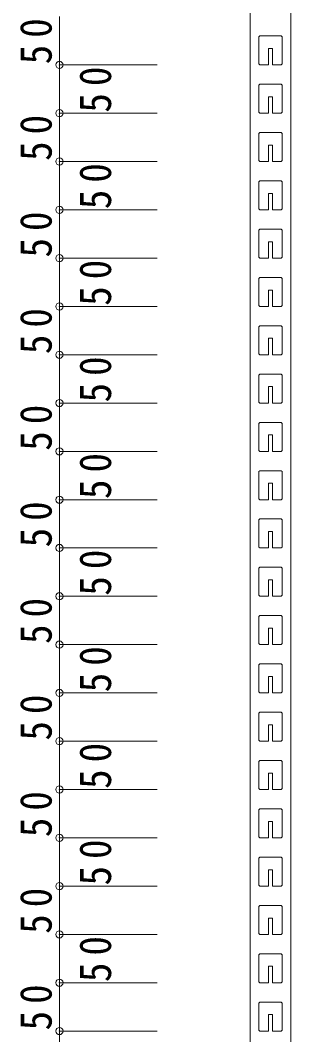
# Model space of a CAD drawing. Units: millimetres at full size, sheet at 1:15. Extents: x -3000 to 2850, y -2151 to 2088.
# Drawn here: x 1345 to 1625, y -1104 to -54 of the extents above; entities that cross this region are included whole.
import ezdxf

# ---------------------------------------------------------------- set-up
doc = ezdxf.new("R2010")
doc.units = ezdxf.units.MM
doc.header["$LTSCALE"] = 15
doc.header["$PDMODE"] = 32
doc.header["$PDSIZE"] = 7.5
doc.layers.add('0-B_寸法', color=7, linetype='Continuous', lineweight=9)
doc.styles.add('ＭＳ ゴシック', font='')
doc.styles.get('ＭＳ ゴシック').set_extended_font_data('MS Gothic')

msp = doc.modelspace()

# ---------------------------------------------------------------- linework, layer by layer
at = {"layer": '0-B_寸法'}
for p, q in [((1583.06, 882.12), (1583.06, -1511.88)), ((1625.06, 882.12), (1625.06, -1511.88)), ((1592.06, -70.88), (1593.06, -69.88)), ((1592.06, -70.88), (1592.06, -98.88)), ((1615.06, -69.88), (1593.06, -69.88)), ((1615.06, -69.88), (1616.06, -70.88)), ((1616.06, -70.88), (1616.06, -98.88)), ((1602.06, -82.88), (1602.06, -99.88)), ((1592.06, -98.88), (1593.06, -99.88)), ((1602.06, -99.88), (1593.06, -99.88)), ((1615.06, -99.88), (1606.06, -99.88)), ((1615.06, -99.88), (1616.06, -98.88)), ((1592.06, -120.88), (1593.06, -119.88)), ((1592.06, -120.88), (1592.06, -148.88)), ((1615.06, -119.88), (1593.06, -119.88)), ((1615.06, -119.88), (1616.06, -120.88)), ((1616.06, -120.88), (1616.06, -148.88)), ((1602.06, -132.88), (1602.06, -149.88)), ((1592.06, -148.88), (1593.06, -149.88)), ((1602.06, -149.88), (1593.06, -149.88)), ((1615.06, -149.88), (1606.06, -149.88)), ((1615.06, -149.88), (1616.06, -148.88)), ((1592.06, -170.88), (1593.06, -169.88)), ((1592.06, -170.88), (1592.06, -198.88)), ((1615.06, -169.88), (1593.06, -169.88)), ((1615.06, -169.88), (1616.06, -170.88)), ((1616.06, -170.88), (1616.06, -198.88)), ((1602.06, -182.88), (1602.06, -199.88)), ((1592.06, -198.88), (1593.06, -199.88)), ((1615.06, -199.88), (1616.06, -198.88)), ((1602.06, -199.88), (1593.06, -199.88)), ((1615.06, -199.88), (1606.06, -199.88)), ((1592.06, -220.88), (1593.06, -219.88)), ((1615.06, -219.88), (1593.06, -219.88)), ((1615.06, -219.88), (1616.06, -220.88)), ((1592.06, -220.88), (1592.06, -248.88)), ((1616.06, -220.88), (1616.06, -248.88)), ((1602.06, -232.88), (1602.06, -249.88)), ((1592.06, -248.88), (1593.06, -249.88)), ((1602.06, -249.88), (1593.06, -249.88)), ((1615.06, -249.88), (1606.06, -249.88)), ((1615.06, -249.88), (1616.06, -248.88)), ((1592.06, -270.88), (1593.06, -269.88)), ((1592.06, -270.88), (1592.06, -298.88)), ((1615.06, -269.88), (1593.06, -269.88)), ((1615.06, -269.88), (1616.06, -270.88)), ((1616.06, -270.88), (1616.06, -298.88)), ((1602.06, -282.88), (1602.06, -299.88)), ((1592.06, -298.88), (1593.06, -299.88)), ((1602.06, -299.88), (1593.06, -299.88)), ((1615.06, -299.88), (1606.06, -299.88)), ((1615.06, -299.88), (1616.06, -298.88)), ((1592.06, -320.88), (1593.06, -319.88)), ((1592.06, -320.88), (1592.06, -348.88)), ((1615.06, -319.88), (1593.06, -319.88)), ((1615.06, -319.88), (1616.06, -320.88)), ((1616.06, -320.88), (1616.06, -348.88)), ((1602.06, -332.88), (1602.06, -349.88)), ((1592.06, -348.88), (1593.06, -349.88)), ((1602.06, -349.88), (1593.06, -349.88)), ((1615.06, -349.88), (1606.06, -349.88)), ((1615.06, -349.88), (1616.06, -348.88)), ((1592.06, -370.88), (1593.06, -369.88)), ((1592.06, -370.88), (1592.06, -398.88)), ((1615.06, -369.88), (1593.06, -369.88)), ((1615.06, -369.88), (1616.06, -370.88)), ((1616.06, -370.88), (1616.06, -398.88)), ((1602.06, -382.88), (1602.06, -399.88)), ((1592.06, -398.88), (1593.06, -399.88)), ((1615.06, -399.88), (1616.06, -398.88)), ((1602.06, -399.88), (1593.06, -399.88)), ((1615.06, -399.88), (1606.06, -399.88)), ((1592.06, -420.88), (1593.06, -419.88)), ((1615.06, -419.88), (1593.06, -419.88)), ((1615.06, -419.88), (1616.06, -420.88)), ((1592.06, -420.88), (1592.06, -448.88)), ((1616.06, -420.88), (1616.06, -448.88)), ((1602.06, -432.88), (1602.06, -449.88)), ((1592.06, -448.88), (1593.06, -449.88)), ((1602.06, -449.88), (1593.06, -449.88)), ((1615.06, -449.88), (1606.06, -449.88)), ((1615.06, -449.88), (1616.06, -448.88)), ((1592.06, -470.88), (1593.06, -469.88)), ((1592.06, -470.88), (1592.06, -498.88)), ((1615.06, -469.88), (1593.06, -469.88)), ((1615.06, -469.88), (1616.06, -470.88)), ((1616.06, -470.88), (1616.06, -498.88)), ((1602.06, -482.88), (1602.06, -499.88)), ((1592.06, -498.88), (1593.06, -499.88)), ((1602.06, -499.88), (1593.06, -499.88)), ((1615.06, -499.88), (1606.06, -499.88)), ((1615.06, -499.88), (1616.06, -498.88)), ((1592.06, -520.88), (1593.06, -519.88)), ((1592.06, -520.88), (1592.06, -548.88)), ((1615.06, -519.88), (1593.06, -519.88)), ((1615.06, -519.88), (1616.06, -520.88)), ((1616.06, -520.88), (1616.06, -548.88)), ((1602.06, -532.88), (1602.06, -549.88)), ((1592.06, -548.88), (1593.06, -549.88)), ((1602.06, -549.88), (1593.06, -549.88)), ((1615.06, -549.88), (1606.06, -549.88)), ((1615.06, -549.88), (1616.06, -548.88)), ((1592.06, -570.88), (1593.06, -569.88)), ((1592.06, -570.88), (1592.06, -598.88)), ((1615.06, -569.88), (1593.06, -569.88)), ((1615.06, -569.88), (1616.06, -570.88)), ((1616.06, -570.88), (1616.06, -598.88)), ((1602.06, -582.88), (1602.06, -599.88)), ((1592.06, -598.88), (1593.06, -599.88)), ((1602.06, -599.88), (1593.06, -599.88)), ((1615.06, -599.88), (1606.06, -599.88)), ((1615.06, -599.88), (1616.06, -598.88)), ((1592.06, -620.88), (1593.06, -619.88)), ((1592.06, -620.88), (1592.06, -648.88)), ((1615.06, -619.88), (1593.06, -619.88)), ((1615.06, -619.88), (1616.06, -620.88)), ((1616.06, -620.88), (1616.06, -648.88)), ((1602.06, -632.88), (1602.06, -649.88)), ((1592.06, -648.88), (1593.06, -649.88)), ((1602.06, -649.88), (1593.06, -649.88)), ((1615.06, -649.88), (1606.06, -649.88)), ((1615.06, -649.88), (1616.06, -648.88)), ((1592.06, -670.88), (1593.06, -669.88)), ((1592.06, -670.88), (1592.06, -698.88)), ((1615.06, -669.88), (1593.06, -669.88)), ((1615.06, -669.88), (1616.06, -670.88)), ((1616.06, -670.88), (1616.06, -698.88)), ((1602.06, -682.88), (1602.06, -699.88)), ((1592.06, -698.88), (1593.06, -699.88)), ((1602.06, -699.88), (1593.06, -699.88)), ((1615.06, -699.88), (1606.06, -699.88)), ((1615.06, -699.88), (1616.06, -698.88)), ((1592.06, -720.88), (1593.06, -719.88)), ((1592.06, -720.88), (1592.06, -748.88)), ((1615.06, -719.88), (1593.06, -719.88)), ((1615.06, -719.88), (1616.06, -720.88)), ((1616.06, -720.88), (1616.06, -748.88)), ((1602.06, -732.88), (1602.06, -749.88)), ((1592.06, -748.88), (1593.06, -749.88)), ((1602.06, -749.88), (1593.06, -749.88)), ((1615.06, -749.88), (1606.06, -749.88)), ((1615.06, -749.88), (1616.06, -748.88)), ((1592.06, -770.88), (1593.06, -769.88)), ((1592.06, -770.88), (1592.06, -798.88)), ((1615.06, -769.88), (1593.06, -769.88)), ((1615.06, -769.88), (1616.06, -770.88)), ((1616.06, -770.88), (1616.06, -798.88)), ((1602.06, -782.88), (1602.06, -799.88)), ((1592.06, -798.88), (1593.06, -799.88)), ((1602.06, -799.88), (1593.06, -799.88)), ((1615.06, -799.88), (1606.06, -799.88)), ((1615.06, -799.88), (1616.06, -798.88)), ((1592.06, -820.88), (1593.06, -819.88)), ((1592.06, -820.88), (1592.06, -848.88)), ((1615.06, -819.88), (1593.06, -819.88)), ((1615.06, -819.88), (1616.06, -820.88)), ((1616.06, -820.88), (1616.06, -848.88)), ((1602.06, -832.88), (1602.06, -849.88)), ((1592.06, -848.88), (1593.06, -849.88)), ((1602.06, -849.88), (1593.06, -849.88)), ((1615.06, -849.88), (1606.06, -849.88)), ((1615.06, -849.88), (1616.06, -848.88)), ((1592.06, -870.88), (1593.06, -869.88)), ((1592.06, -870.88), (1592.06, -898.88)), ((1615.06, -869.88), (1593.06, -869.88)), ((1615.06, -869.88), (1616.06, -870.88)), ((1616.06, -870.88), (1616.06, -898.88)), ((1602.06, -882.88), (1602.06, -899.88)), ((1592.06, -898.88), (1593.06, -899.88)), ((1602.06, -899.88), (1593.06, -899.88)), ((1615.06, -899.88), (1606.06, -899.88)), ((1615.06, -899.88), (1616.06, -898.88)), ((1592.06, -920.88), (1593.06, -919.88)), ((1592.06, -920.88), (1592.06, -948.88)), ((1615.06, -919.88), (1593.06, -919.88)), ((1615.06, -919.88), (1616.06, -920.88)), ((1616.06, -920.88), (1616.06, -948.88)), ((1602.06, -932.88), (1602.06, -949.88)), ((1592.06, -948.88), (1593.06, -949.88)), ((1602.06, -949.88), (1593.06, -949.88)), ((1615.06, -949.88), (1606.06, -949.88)), ((1615.06, -949.88), (1616.06, -948.88)), ((1592.06, -970.88), (1593.06, -969.88)), ((1592.06, -970.88), (1592.06, -998.88)), ((1615.06, -969.88), (1593.06, -969.88)), ((1615.06, -969.88), (1616.06, -970.88)), ((1616.06, -970.88), (1616.06, -998.88)), ((1602.06, -982.88), (1602.06, -999.88)), ((1592.06, -998.88), (1593.06, -999.88)), ((1602.06, -999.88), (1593.06, -999.88)), ((1615.06, -999.88), (1606.06, -999.88)), ((1615.06, -999.88), (1616.06, -998.88)), ((1592.06, -1020.88), (1593.06, -1019.88)), ((1592.06, -1020.88), (1592.06, -1048.88)), ((1615.06, -1019.88), (1593.06, -1019.88)), ((1615.06, -1019.88), (1616.06, -1020.88)), ((1616.06, -1020.88), (1616.06, -1048.88)), ((1602.06, -1032.88), (1602.06, -1049.88)), ((1592.06, -1048.88), (1593.06, -1049.88)), ((1602.06, -1049.88), (1593.06, -1049.88)), ((1615.06, -1049.88), (1606.06, -1049.88)), ((1615.06, -1049.88), (1616.06, -1048.88)), ((1592.06, -1070.88), (1593.06, -1069.88)), ((1592.06, -1070.88), (1592.06, -1098.88)), ((1615.06, -1069.88), (1593.06, -1069.88)), ((1615.06, -1069.88), (1616.06, -1070.88)), ((1616.06, -1070.88), (1616.06, -1098.88)), ((1602.06, -1082.88), (1602.06, -1099.88)), ((1592.06, -1098.88), (1593.06, -1099.88)), ((1602.06, -1099.88), (1593.06, -1099.88)), ((1615.06, -1099.88), (1606.06, -1099.88)), ((1615.06, -1099.88), (1616.06, -1098.88))]:
    msp.add_line(p, q, dxfattribs=at)
at = {"layer": '0-B_寸法', "color": 3}
for p, q in [((1385.17, -49.88), (1385.17, -99.88)), ((1385.17, -99.88), (1385.17, -149.88)), ((1385.17, -99.88), (1486.46, -99.88)), ((1385.17, -149.88), (1385.17, -199.88)), ((1385.17, -149.88), (1486.46, -149.88)), ((1385.17, -199.88), (1385.17, -249.88)), ((1385.17, -199.88), (1486.46, -199.88)), ((1385.17, -249.88), (1385.17, -299.88)), ((1385.17, -249.88), (1486.46, -249.88)), ((1385.17, -299.88), (1385.17, -349.88)), ((1385.17, -299.88), (1486.46, -299.88)), ((1385.17, -349.88), (1385.17, -399.88)), ((1385.17, -349.88), (1486.46, -349.88)), ((1385.17, -399.88), (1385.17, -449.88)), ((1385.17, -399.88), (1486.46, -399.88)), ((1385.17, -449.88), (1385.17, -499.88)), ((1385.17, -449.88), (1486.46, -449.88)), ((1385.17, -499.88), (1385.17, -549.88)), ((1385.17, -499.88), (1486.46, -499.88)), ((1385.17, -549.88), (1385.17, -599.88)), ((1385.17, -549.88), (1486.46, -549.88)), ((1385.17, -599.88), (1385.17, -649.88)), ((1385.17, -599.88), (1486.46, -599.88)), ((1385.17, -649.88), (1385.17, -699.88)), ((1385.17, -649.88), (1486.46, -649.88)), ((1385.17, -699.88), (1385.17, -749.88)), ((1385.17, -699.88), (1486.46, -699.88)), ((1385.17, -749.88), (1385.17, -799.88)), ((1385.17, -749.88), (1486.46, -749.88)), ((1385.17, -799.88), (1385.17, -849.88)), ((1385.17, -799.88), (1486.46, -799.88)), ((1385.17, -849.88), (1385.17, -899.88)), ((1385.17, -849.88), (1486.46, -849.88)), ((1385.17, -899.88), (1385.17, -949.88)), ((1385.17, -899.88), (1486.46, -899.88)), ((1385.17, -949.88), (1385.17, -999.88)), ((1385.17, -949.88), (1486.46, -949.88)), ((1385.17, -999.88), (1385.17, -1049.88)), ((1385.17, -999.88), (1486.46, -999.88)), ((1385.17, -1049.88), (1385.17, -1099.88)), ((1385.17, -1049.88), (1486.46, -1049.88)), ((1385.17, -1099.88), (1385.17, -1149.88)), ((1385.17, -1099.88), (1486.46, -1099.88))]:
    msp.add_line(p, q, dxfattribs=at)
at = {"layer": '0-B_寸法', "color": 6}
for p, q in [((1606.06, -99.88), (1615.06, -99.88)), ((1606.06, -149.88), (1615.06, -149.88)), ((1606.06, -199.88), (1615.06, -199.88)), ((1606.06, -249.88), (1615.06, -249.88)), ((1606.06, -299.88), (1615.06, -299.88)), ((1606.06, -349.88), (1615.06, -349.88)), ((1606.06, -399.88), (1615.06, -399.88)), ((1606.06, -449.88), (1615.06, -449.88)), ((1606.06, -499.88), (1615.06, -499.88)), ((1606.06, -549.88), (1615.06, -549.88)), ((1606.06, -599.88), (1615.06, -599.88)), ((1606.06, -649.88), (1615.06, -649.88)), ((1606.06, -699.88), (1615.06, -699.88)), ((1606.06, -749.88), (1615.06, -749.88)), ((1606.06, -799.88), (1615.06, -799.88)), ((1606.06, -849.88), (1615.06, -849.88)), ((1606.06, -899.88), (1615.06, -899.88)), ((1606.06, -949.88), (1615.06, -949.88)), ((1606.06, -999.88), (1615.06, -999.88)), ((1606.06, -1049.88), (1615.06, -1049.88)), ((1606.06, -1099.88), (1615.06, -1099.88))]:
    msp.add_line(p, q, dxfattribs=at)
at = {"layer": '0-B_寸法'}
for points in [[(1602.06, -82.88), (1606.06, -82.88), (1606.06, -99.88)], [(1602.06, -132.88), (1606.06, -132.88), (1606.06, -149.88)], [(1602.06, -182.88), (1606.06, -182.88), (1606.06, -199.88)], [(1602.06, -232.88), (1606.06, -232.88), (1606.06, -249.88)], [(1602.06, -282.88), (1606.06, -282.88), (1606.06, -299.88)], [(1602.06, -332.88), (1606.06, -332.88), (1606.06, -349.88)], [(1602.06, -382.88), (1606.06, -382.88), (1606.06, -399.88)], [(1602.06, -432.88), (1606.06, -432.88), (1606.06, -449.88)], [(1602.06, -482.88), (1606.06, -482.88), (1606.06, -499.88)], [(1602.06, -532.88), (1606.06, -532.88), (1606.06, -549.88)], [(1602.06, -582.88), (1606.06, -582.88), (1606.06, -599.88)], [(1602.06, -632.88), (1606.06, -632.88), (1606.06, -649.88)], [(1602.06, -682.88), (1606.06, -682.88), (1606.06, -699.88)], [(1602.06, -732.88), (1606.06, -732.88), (1606.06, -749.88)], [(1602.06, -782.88), (1606.06, -782.88), (1606.06, -799.88)], [(1602.06, -832.88), (1606.06, -832.88), (1606.06, -849.88)], [(1602.06, -882.88), (1606.06, -882.88), (1606.06, -899.88)], [(1602.06, -932.88), (1606.06, -932.88), (1606.06, -949.88)], [(1602.06, -982.88), (1606.06, -982.88), (1606.06, -999.88)], [(1602.06, -1032.88), (1606.06, -1032.88), (1606.06, -1049.88)], [(1602.06, -1082.88), (1606.06, -1082.88), (1606.06, -1099.88)]]:
    msp.add_lwpolyline(points, dxfattribs=at)
at = {"layer": '0-B_寸法', "color": 3}
for p in [(1385.17, -99.88), (1385.17, -149.88), (1385.17, -199.88), (1385.17, -249.88), (1385.17, -299.88), (1385.17, -349.88), (1385.17, -399.88), (1385.17, -449.88), (1385.17, -499.88), (1385.17, -549.88), (1385.17, -599.88), (1385.17, -649.88), (1385.17, -699.88), (1385.17, -749.88), (1385.17, -799.88), (1385.17, -849.88), (1385.17, -899.88), (1385.17, -949.88), (1385.17, -999.88), (1385.17, -1049.88), (1385.17, -1099.88)]:
    msp.add_point(p, dxfattribs=at)

# ---------------------------------------------------------------- texts
at = {"layer": '0-B_寸法', "char_height": 32.99, "attachment_point": 7, "rotation": 90, "style": 'ＭＳ ゴシック'}
for insert in [(1377.67, -99.26), (1439.26, -149.26), (1377.67, -199.26), (1439.26, -249.26), (1377.67, -299.26), (1439.26, -349.26), (1377.67, -399.26), (1439.26, -449.26), (1377.67, -499.26), (1439.26, -549.26), (1377.67, -599.26), (1439.26, -649.26), (1377.67, -699.26), (1439.26, -749.26), (1377.67, -799.26), (1439.26, -849.26), (1377.67, -899.26), (1439.26, -949.26), (1377.67, -999.26), (1439.26, -1049.26), (1377.67, -1099.26)]:
    msp.add_mtext('\\T1.36;\\W0.9;50', dxfattribs=dict(at, insert=insert))

doc.saveas('drawing.dxf')
